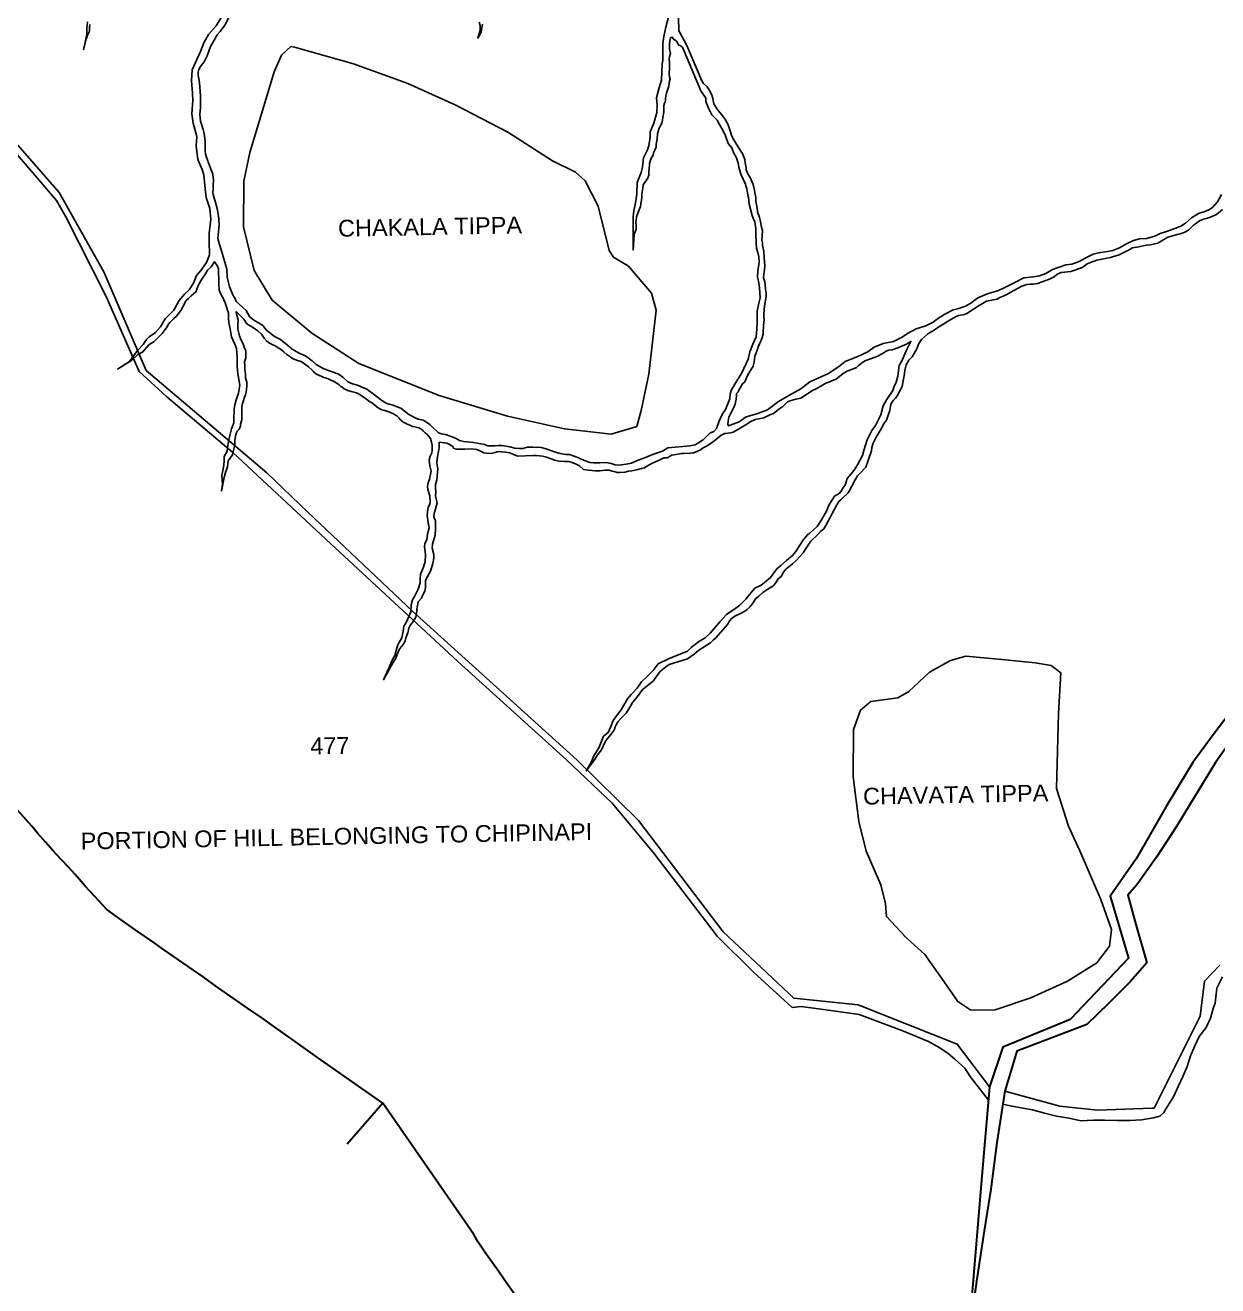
# Model space of a CAD drawing. Header units: inches. Extents: x 304037 to 460575, y 1453943 to 1639883.
# Drawn here: x 332919 to 335053, y 1593604 to 1595859 of the extents above; entities that cross this region are included whole.
import ezdxf

# ---------------------------------------------------------------- set-up
doc = ezdxf.new("R2010")
doc.units = ezdxf.units.IN
doc.header["$MEASUREMENT"] = 0
doc.linetypes.add('BORDER', pattern=[1.75, 0.5, -0.25, 0.5, -0.25, 0, -0.25])
for name, color, linetype in [('HILL', 8, 'Continuous'), ('NALA', 4, 'Continuous'), ('SURVEY_BND', 7, 'Continuous'), ('SURVEY_NO', 7, 'Continuous')]:
    doc.layers.add(name, color=color, linetype=linetype)
doc.layers.add('VILL_BOUNDARY', color=6, linetype='BORDER', lineweight=30)
doc.styles.get("Standard").update_dxf_attribs({"font": 'arial.ttf'})

# ---------------------------------------------------------------- blocks, each defined once
blk = doc.blocks.new('PALLAKONDA')
at = {"layer": 'HILL', "ltscale": 0.0003}
blk.add_lwpolyline([(-251.11, -178.89), (-249.49, -179.22), (-247.23, -179.62), (-245.86, -179.84), (-243.75, -180.39), (-241.63, -180.94), (-239.45, -181.27), (-237.35, -181.74), (-235.17, -181.62), (-233.18, -181.57), (-230.98, -181.63), (-228.78, -181.63), (-226.7, -181.51), (-224.58, -181.16), (-223.5, -180.83), (-222.76, -180.18), (-222.2, -179.19), (-221.67, -178.35), (-221.09, -177.42), (-220.26, -175.62), (-219.48, -173.87), (-218.74, -172.11), (-218.12, -170.2), (-217.4, -168.47), (-216.64, -166.83), (-215.43, -165.23), (-214.67, -163.56), (-214.19, -161.85), (-213.84, -160.91), (-213.57, -158.28), (-212.58, -156.32)], dxfattribs=at)
at = {"layer": 'SURVEY_BND'}
blk.add_lwpolyline([(-250.78, -176.61), (-241.05, -179.19), (-234.42, -179.84), (-224.83, -179.45), (-224.5, -179.45), (-216.46, -163.2), (-215.74, -157.04), (-213.07, -154.24)], dxfattribs=at)
at = {"layer": 'VILL_BOUNDARY', "linetype": 'ByBlock'}
blk.add_lwpolyline([(-203.35, -103.44), (-214, -118.63), (-220.79, -129.88), (-224.27, -135.31), (-227.72, -140.18), (-229.29, -142.03), (-227.86, -147.19), (-225.9, -153.91), (-228.81, -157.27), (-232.62, -161.06), (-236.38, -164.78), (-248.7, -169.52), (-250.78, -176.61), (-252.1, -185.63), (-253.14, -193.81), (-254.26, -201.16), (-255.57, -210.04), (-256.28, -215.64)], dxfattribs=at)
blk = doc.blocks.new('CHEPINAPI')
at = {"layer": 'HILL', "linetype": 'ByBlock'}
for points in [[(-151.25, -181.75), (-140.64, -184.53), (-130.86, -187.8), (-122.22, -191.49), (-112.88, -196.16), (-104.77, -201.1), (-100.66, -203.04), (-98.86, -204.51), (-96.47, -209.01), (-94.36, -216.89), (-93.53, -218.05), (-90.86, -219.61), (-86.63, -224.3), (-85.74, -227.35), (-86.8, -238.75), (-88.03, -245.29), (-88.76, -248.13), (-93.28, -249.59), (-101.66, -248.86), (-111.89, -246.8), (-124.15, -243.36), (-138.58, -237.93), (-147.1, -232.73), (-154.29, -226.99), (-157.61, -221.75), (-159.67, -213.97), (-159.76, -205.86), (-158.81, -200.7), (-156.45, -192.38), (-154.77, -186.22), (-153.52, -183.25), (-151.9, -181.66), (-151.25, -181.75)], [(-23.53, -367.03), (-26.89, -362.87), (-27.89, -361.39), (-29.69, -359.82), (-30.91, -358.85), (-32.42, -357.86), (-34.44, -356.77), (-39.26, -354.94), (-46.89, -352.19), (-51.58, -351.68), (-57.3, -351.03), (-58.87, -351.19), (-65.99, -345.02), (-72.55, -338.76), (-84.12, -324.17), (-91.78, -315.41), (-100.07, -307.86), (-119.8, -290.76), (-142.88, -270.22), (-160.7, -254.29), (-172.69, -244.58), (-177.74, -240.16), (-183.89, -226.92), (-191.37, -212.85), (-193.11, -209.99), (-200.3, -201.95)], [(-39.23, -337.98), (-35.41, -341.24), (-32.29, -345.5), (-29.38, -349.55), (-26.98, -351), (-22.67, -350.87), (-16.35, -348.61), (-9.85, -345.52), (-4.73, -342.09), (-2.5, -339.08), (-2.21, -336.13), (-4.25, -330.83), (-8.16, -322.22), (-10.24, -317.86), (-12.57, -311.16), (-12.44, -297.8), (-12.18, -290.53), (-13.97, -289.26), (-16.84, -288.84), (-22.75, -288.39), (-29.19, -287.91), (-31.93, -288.74), (-35.64, -290.91), (-39.25, -294.39), (-41.18, -295.56), (-46, -296.36), (-47.82, -297.92), (-48.97, -301.37), (-48.87, -309.87), (-47.66, -317.77), (-46.25, -323.03), (-43.5, -329.02), (-42.61, -332.4), (-42.42, -334.64), (-39.02, -338.15)]]:
    blk.add_lwpolyline(points, dxfattribs=at)
at = {"layer": 'NALA'}
for points in [[(-188.24, -178.02), (-188.36, -179.19), (-188.32, -180.2), (-188.6, -181.7), (-188.85, -182.98), (-188.39, -181.12), (-188.2, -180.36), (-187.84, -179.64), (-187.84, -178.98), (-187.79, -178.49)], [(-164.22, -176.43), (-165.29, -178.26), (-166.59, -179.81), (-167.39, -181.33), (-167.96, -182.9), (-168.54, -184.22), (-169.39, -186.16), (-169.5, -188.13), (-169.27, -190.34), (-169.17, -191.66), (-169.27, -194.03), (-169, -195.71), (-168.34, -198.08), (-168.39, -199.74), (-168.04, -202.16), (-167.22, -203.95), (-166.94, -204.85), (-166.62, -207.38), (-166.44, -208.93), (-165.72, -210.83), (-165.53, -212.77), (-165.76, -215.28), (-165.73, -216.77), (-165.64, -219.14), (-166.12, -220.49), (-167.11, -221.96), (-167.87, -222.83), (-168.39, -224.21), (-169.13, -225.42), (-169.95, -226.21), (-170.84, -227.37), (-171.75, -229.12), (-172.54, -229.88), (-173.27, -230.69), (-174.12, -232.14), (-174.98, -233.19), (-176.06, -233.94), (-176.54, -234.44), (-177.12, -235.34), (-178.1, -236.43), (-179.52, -238.42), (-181.58, -239.84), (-179.09, -238.17), (-178.02, -237.18), (-177.23, -236.71), (-176.12, -235.42), (-175.19, -234.77), (-174.41, -233.99), (-173.78, -233.33), (-172.91, -232.14), (-172.73, -231.67), (-172.47, -231.32), (-172.11, -230.96), (-171.74, -230.61), (-171.29, -230.21), (-170.52, -229.13), (-169.92, -227.93), (-169.67, -227.43), (-169.22, -226.98), (-168.73, -226.48), (-167.89, -225.77), (-167.59, -224.8), (-167.29, -224.22), (-167.01, -223.67), (-166.69, -223.11), (-166.27, -222.5), (-165.89, -221.84), (-165.25, -221.25), (-164.69, -220.33), (-164.12, -221.1), (-163.94, -221.65), (-163.92, -222.41), (-163.86, -223.25), (-163.83, -224.31), (-163.77, -225.38), (-163.43, -226.11), (-163.12, -226.54), (-162.63, -227.61), (-162.01, -229.46), (-162, -230.24), (-161.91, -231.17), (-161.63, -232.24), (-161.39, -233.69), (-161.13, -234.22), (-160.79, -234.96), (-160.46, -235.74), (-160.38, -236.57), (-160.31, -237.26), (-160.25, -238.79), (-160.22, -239.69), (-160.04, -240.56), (-159.73, -242.26), (-159.92, -243.68), (-160.33, -244.9), (-160.57, -245.78), (-160.62, -246.49), (-160.61, -246.98), (-160.7, -248.16), (-160.68, -248.99), (-161.03, -250.06), (-161.39, -251.52), (-161.66, -253), (-161.73, -254.07), (-162.26, -255.06), (-162.25, -255.91), (-162.32, -256.94), (-162.61, -258.45), (-162.45, -260), (-162.62, -261.2), (-162.19, -258.78), (-161.96, -257.89), (-161.63, -256.89), (-161.55, -255.78), (-160.8, -254.73), (-160.6, -253.85), (-160.4, -252.94), (-160.4, -252.12), (-160.25, -251.02), (-160, -250.41), (-159.74, -250.14), (-159.48, -249.61), (-159.48, -249.22), (-159.24, -248.44), (-159.25, -247.95), (-159.25, -247.35), (-159.26, -246.99), (-159.29, -246.54), (-159.31, -246.06), (-159.19, -245.52), (-159.04, -245), (-158.84, -244.39), (-158.69, -243.93), (-158.58, -243.47), (-158.49, -242.99), (-158.47, -242.43), (-158.46, -241.69), (-158.59, -241.3), (-158.71, -240.95), (-158.76, -240.56), (-158.76, -240.18), (-158.84, -239.92), (-158.9, -239.44), (-158.93, -238.87), (-158.89, -238.61), (-158.96, -238.08), (-158.74, -237.36), (-158.79, -236.76), (-158.79, -236.3), (-158.8, -236.03), (-159, -235.64), (-159.15, -235.23), (-159.28, -234.91), (-159.76, -233.94), (-159.94, -233.47), (-160.28, -232.29), (-160.28, -231.7), (-160.28, -230.68), (-160.58, -229.55), (-160.63, -229.13), (-159.28, -230.44), (-158.73, -231.28), (-158.13, -231.63), (-157.48, -231.97), (-156.74, -232.51), (-156.06, -233.1), (-155.56, -233.75), (-155.09, -234.3), (-154.6, -234.67), (-153.98, -234.94), (-153.54, -235.09), (-153.18, -235.34), (-152.62, -235.68), (-151.99, -236.13), (-151.41, -236.68), (-150.97, -236.9), (-150.79, -237.1), (-150.31, -237.35), (-149.51, -237.65), (-148.85, -237.83), (-148.64, -237.95), (-148.35, -238.14), (-148.02, -238.37), (-147.55, -238.7), (-146.99, -239.17), (-146.71, -239.48), (-146.44, -239.77), (-145.97, -240.04), (-145.12, -240.39), (-144.79, -240.57), (-144.31, -240.67), (-143.98, -240.81), (-143.49, -241.02), (-142.85, -241.28), (-142.25, -241.68), (-142.02, -241.83), (-141.72, -242.09), (-141.47, -242.24), (-141.09, -242.53), (-140.45, -242.8), (-139.86, -242.95), (-139.34, -243.05), (-138.87, -243.2), (-138.54, -243.35), (-138.26, -243.5), (-137.99, -243.68), (-137.47, -244.01), (-137.06, -244.27), (-136.54, -244.66), (-136.31, -244.83), (-135.9, -245.06), (-135.57, -245.32), (-135.2, -245.61), (-134.77, -245.88), (-134.54, -245.99), (-134.33, -246.12), (-134.05, -246.21), (-133.78, -246.26), (-133.07, -246.45), (-132.75, -246.55), (-132.21, -246.82), (-131.87, -247.01), (-131.59, -247.17), (-131.26, -247.52), (-130.91, -247.87), (-130.48, -248.22), (-130.03, -248.44), (-129.7, -248.6), (-129.37, -248.72), (-129.1, -248.83), (-128.74, -248.97), (-128.34, -249.06), (-127.65, -249.21), (-127.27, -249.36), (-126.83, -249.72), (-126.48, -250.08), (-126.05, -250.43), (-125.52, -251.08), (-125.31, -251.7), (-125.17, -252.31), (-125.17, -253.11), (-125.25, -253.63), (-125.48, -254.2), (-125.67, -254.85), (-125.52, -255.92), (-125.29, -256.88), (-125.55, -258.34), (-125.76, -258.95), (-125.88, -259.62), (-125.8, -260.14), (-125.4, -261.28), (-125.34, -262.3), (-125.4, -262.74), (-125.65, -263.37), (-125.76, -264.18), (-125.8, -264.81), (-125.63, -266.13), (-125.44, -266.99), (-125.71, -268.06), (-125.78, -269.11), (-126.13, -269.89), (-126.17, -270.43), (-126.07, -271.28), (-125.99, -271.84), (-126.03, -273), (-126.3, -274.02), (-126.78, -275.29), (-126.85, -276.15), (-126.85, -276.82), (-127.18, -277.98), (-127.77, -279.28), (-128.11, -279.93), (-128.34, -280.81), (-128.38, -282.07), (-128.88, -283.34), (-129.24, -284.07), (-129.56, -284.66), (-129.7, -285.52), (-129.91, -286.72), (-130.58, -288), (-130.88, -288.99), (-131.07, -289.87), (-131.28, -290.31), (-131.53, -290.77), (-132.18, -292.3), (-133.02, -294.28), (-131.74, -291.85), (-131.32, -291.16), (-130.86, -290.38), (-130.63, -289.69), (-130.31, -288.82), (-129.99, -288.36), (-129.57, -287.82), (-129.26, -287.25), (-129.18, -286.69), (-128.82, -285.8), (-128.65, -284.98), (-128.42, -284.37), (-128.06, -283.93), (-127.77, -283.45), (-127.47, -283.01), (-127.31, -281.98), (-127.31, -281.52), (-127.22, -280.89), (-127.08, -280.24), (-126.53, -279.56), (-126.38, -279.08), (-125.94, -278.3), (-125.88, -277.65), (-125.86, -277.17), (-125.86, -276.48), (-125.79, -276.12), (-125.02, -274.71), (-124.62, -273.32), (-124.49, -272.42), (-124.47, -271.72), (-124.79, -270.59), (-124.76, -269.92), (-124.3, -268.26), (-124.3, -267.18), (-124.3, -266.59), (-124.3, -266.01), (-124.34, -265.65), (-124.51, -265.36), (-124.6, -264.98), (-124.6, -264.43), (-124.43, -263.8), (-124.11, -262.53), (-124.41, -261.32), (-124.36, -260.57), (-124.43, -259.77), (-124.43, -259.22), (-124.24, -258.43), (-124.11, -256.46), (-124.32, -255.37), (-124.26, -254.72), (-124.13, -253.89), (-124.05, -253.36), (-123.96, -252.63), (-123.94, -251.7), (-122.6, -251.83), (-121.97, -252.12), (-121.51, -252.4), (-121.3, -252.73), (-120.82, -252.84), (-119.35, -252.82), (-118.19, -252.77), (-117.25, -252.88), (-116.79, -253), (-115.97, -253.4), (-115.51, -253.47), (-114.65, -253.49), (-113.93, -253.34), (-113.41, -253.13), (-112.06, -253.19), (-111.33, -253.32), (-110.62, -253.61), (-109.84, -253.91), (-107.14, -253.72), (-106.53, -253.68), (-105.44, -253.81), (-104.73, -253.95), (-103.74, -254.27), (-103.34, -254.48), (-102.46, -254.64), (-101.52, -254.64), (-100.8, -254.64), (-100.36, -254.77), (-99.54, -255.06), (-98.83, -255.4), (-98.1, -256.03), (-97.21, -256.14), (-96.03, -256.24), (-95.19, -256.22), (-94.73, -256.14), (-94.21, -256.07), (-93.45, -256.07), (-93.05, -256.2), (-92.61, -256.28), (-92.11, -256.41), (-91.56, -256.41), (-90.74, -256.37), (-90.07, -256.14), (-89.49, -256.07), (-88.66, -255.86), (-87.79, -255.63), (-87.25, -255.49), (-86.81, -255.17), (-86.18, -254.82), (-85.57, -254.54), (-84.79, -254.12), (-83.83, -253.62), (-83.22, -253.62), (-82.41, -253.15), (-81.68, -253.02), (-80.77, -252.83), (-80.25, -252.81), (-79.1, -252.71), (-78.53, -252.65), (-78.05, -252.46), (-77.33, -252.08), (-76.85, -251.72), (-76.26, -251.41), (-75.23, -250.74), (-74.37, -250), (-73.65, -249.41), (-73.04, -249.1), (-72.01, -248.93), (-71.55, -248.83), (-70.63, -248.28), (-70.04, -247.9), (-69.43, -247.5), (-68.44, -246.83), (-67.69, -246.46), (-67, -246.33), (-66.14, -246.16), (-65.78, -245.95), (-64.95, -245.54), (-64.46, -245.4), (-63.81, -244.85), (-63.32, -244.41), (-62.79, -244.03), (-62.41, -243.67), (-61.99, -243.21), (-61.33, -242.94), (-60.51, -242.67), (-59.62, -242.52), (-57.52, -241.08), (-56.92, -240.75), (-56.05, -240.26), (-55.17, -239.75), (-54.48, -239.46), (-53.99, -239.23), (-53.39, -238.97), (-52.13, -237.96), (-52.13, -237.96), (-51.56, -237.55), (-51.13, -237.38), (-50.65, -237.21), (-50.22, -237.03), (-49.8, -236.81), (-49.42, -236.47), (-48.97, -236.1), (-48.66, -235.85), (-48.13, -235.53), (-46.51, -234.9), (-45.89, -234.68), (-45.31, -234.31), (-44.91, -234.03), (-44.55, -233.78), (-44.12, -233.6), (-43.47, -233.51), (-42.46, -233.15), (-41.81, -232.87), (-41.04, -232.54), (-40.59, -232.24), (-40.16, -231.95), (-41, -233.65), (-41.51, -234.93), (-41.77, -235.59), (-42.18, -236.29), (-42.39, -238.2), (-42.66, -239.28), (-42.99, -240.08), (-43.22, -240.78), (-44.31, -242.49), (-44.9, -243.57), (-45.29, -245.19), (-45.75, -246.15), (-46.18, -247.12), (-46.8, -248), (-47.35, -249.08), (-47.59, -249.68), (-48.14, -251.57), (-48.37, -252.51), (-49.24, -254.18), (-49.7, -254.95), (-50.31, -255.74), (-51.06, -256.66), (-51.38, -257.86), (-51.66, -258.23), (-52.07, -258.95), (-52.42, -259.34), (-53.22, -259.84), (-53.8, -260.81), (-54.17, -261.34), (-54.6, -262.57), (-55.44, -264.14), (-56.23, -265.31), (-57.52, -266.52), (-57.86, -266.76), (-58.21, -267.18), (-58.62, -267.68), (-59.26, -268.74), (-59.61, -269.37), (-59.93, -269.84), (-60.53, -270.58), (-61.57, -271.52), (-62.54, -272.41), (-63.25, -273.01), (-64.32, -274.58), (-65.42, -275.51), (-66.01, -276.01), (-67.08, -276.57), (-68.26, -278.02), (-68.66, -278.57), (-69.7, -279.62), (-70.39, -280.19), (-72.03, -281.36), (-73.18, -282.65), (-74.93, -284.77), (-75.77, -285.6), (-76.95, -286.31), (-78.22, -287.4), (-78.88, -288.05), (-82.22, -289.47), (-84.04, -290.41), (-84.95, -291.61), (-85.96, -292.72), (-87, -293.7), (-87.72, -294.84), (-88.75, -295.96), (-89.38, -296.78), (-90.47, -298.73), (-91.12, -299.61), (-91.91, -300.68), (-92.26, -301.79), (-92.74, -302.82), (-93.55, -303.51), (-94.3, -305.48), (-95.23, -307.19), (-95.57, -308.13), (-96.51, -309.78), (-95.08, -307.76), (-94.51, -306.82), (-93.87, -305.94), (-93.55, -305.29), (-93.33, -304.73), (-93.04, -304.19), (-92.43, -303.41), (-91.69, -302.39), (-91.53, -301.8), (-91.29, -301.34), (-90.99, -300.84), (-90.53, -300.3), (-89.62, -299.32), (-88.83, -298.09), (-88.52, -297.4), (-88.12, -296.93), (-87.61, -296.3), (-86.68, -295), (-86.38, -294.73), (-85.63, -294.15), (-84.92, -293.53), (-84.37, -292.75), (-84.01, -292.23), (-83.72, -291.83), (-83.3, -291.4), (-82.71, -290.93), (-82.11, -290.47), (-78.86, -289.43), (-78.29, -289.01), (-77.67, -288.55), (-76.86, -287.84), (-74.83, -286.47), (-74.35, -286.01), (-73.86, -285.57), (-71.8, -283.09), (-71.57, -282.61), (-71.19, -282.14), (-70.58, -281.62), (-69.54, -281.13), (-68.81, -280.72), (-68.41, -280.36), (-67.92, -279.89), (-67.54, -279.41), (-66.88, -278.38), (-66.36, -277.94), (-65.64, -277.28), (-64.79, -276.69), (-64.28, -276.4), (-63.81, -276.08), (-63.31, -275.38), (-62.99, -274.8), (-62.47, -274.37), (-62.02, -273.61), (-61.58, -273), (-61.1, -272.61), (-60.82, -272.37), (-60.5, -272.09), (-59.94, -271.58), (-59.1, -270.64), (-58.64, -270.06), (-58.12, -269.21), (-57.3, -267.96), (-56.07, -266.76), (-55.58, -266.22), (-55, -265.73), (-54.66, -265.11), (-54.19, -264.2), (-53.93, -263.64), (-53.57, -262.96), (-52.8, -261.38), (-52.64, -261.11), (-52.42, -260.8), (-52.06, -260.47), (-51.71, -260.11), (-50.83, -259.2), (-50.58, -258.77), (-50.16, -258), (-49.6, -256.84), (-49.19, -256.15), (-48.8, -255.72), (-47.77, -254.54), (-47.34, -253.34), (-46.82, -251.63), (-46.73, -251.04), (-46.52, -250.25), (-45.96, -249.05), (-45.32, -247.97), (-44.98, -247.39), (-44.74, -246.84), (-44.25, -246.09), (-43.93, -245.19), (-43.67, -244.39), (-43.58, -243.67), (-43.49, -243.13), (-43.07, -242.5), (-42.73, -242.14), (-42.41, -241.74), (-41.59, -240.06), (-41.4, -239.01), (-41.33, -238.4), (-41.18, -237.69), (-41.18, -237.09), (-40.92, -236.16), (-40.72, -235.76), (-40.46, -235.34), (-39.91, -234.72), (-39.15, -233.39), (-38.73, -232.32), (-38.32, -231.58), (-37.25, -230.63), (-36.92, -230.34), (-36.48, -230.1), (-36.09, -229.87), (-35.59, -229.49), (-34.38, -228.7), (-33.71, -228.28), (-32.32, -227.41), (-31.78, -227.18), (-30.69, -226.95), (-30.32, -226.79), (-28.14, -225.3), (-26.84, -224.5), (-25.59, -224.24), (-24.97, -224.08), (-24.47, -223.81), (-23.91, -223.52), (-23.26, -223.24), (-22.68, -222.87), (-20.6, -221.68), (-19.73, -221.37), (-19.14, -221.3), (-18.52, -221.29), (-17.83, -221.19), (-16.81, -220.77), (-15.56, -220.3), (-14.87, -219.91), (-14.37, -219.5), (-14.06, -219.31), (-13.61, -219.13), (-11.93, -218.9), (-10.02, -218.22), (-9.52, -217.87), (-9.05, -217.47), (-8.45, -217.19), (-7.34, -216.77), (-6.71, -216.65), (-6.11, -216.52), (-5.55, -216.4), (-4.91, -216.26), (-4.52, -216.12), (-3.36, -215.73), (-1.49, -214.78), (-1.07, -214.43), (-0.21, -214.33), (0.4, -214.17), (0.91, -214.05), (1.49, -213.91), (2.2, -213.84), (3.49, -213.52), (4.86, -212.67), (5.27, -212.39), (6.36, -212.09), (6.9, -211.92), (7.45, -211.76), (8.18, -211.52), (8.95, -211.09), (9.82, -210.18), (10.32, -209.81), (10.73, -209.47), (11.39, -209.15), (12.64, -208.76), (13.87, -208.17), (14.9, -207.28)], [(14.69, -204.63), (14.02, -205.92), (13.18, -206.91), (12.62, -207.33), (11.93, -207.66), (10.63, -208.08), (9.42, -208.85), (8.38, -209.86), (7.53, -210.41), (6.5, -210.87), (4.99, -211.4), (3.91, -211.81), (2.97, -212.28), (1.49, -212.74), (0.2, -212.79), (-0.85, -213.11), (-2.1, -213.73), (-3.31, -214.5), (-4.5, -214.97), (-5.44, -215.2), (-7.02, -215.47), (-8.01, -215.75), (-9.42, -216.47), (-10.48, -217.1), (-11.78, -217.57), (-12.83, -217.71), (-14.18, -218.24), (-15.19, -218.62), (-16.36, -219.34), (-17.5, -219.8), (-18.57, -219.96), (-20.27, -220.2), (-22.11, -221.17), (-23.61, -222), (-24.85, -222.64), (-26.55, -223.12), (-28.41, -223.94), (-29.6, -224.92), (-30.56, -225.48), (-31.74, -225.94), (-32.75, -226.16), (-34.2, -226.95), (-35.49, -227.85), (-36.3, -228.47), (-37.6, -229.11), (-39.3, -229.68), (-40.79, -230.54), (-41.73, -231.21), (-43.27, -232.04), (-45.14, -232.43), (-46.68, -233.14), (-47.83, -233.97), (-49.57, -234.85), (-51.82, -235.78), (-52.97, -236.74), (-54.87, -238.06), (-56.45, -238.79), (-58.06, -239.52), (-59.61, -240.83), (-61.63, -241.98), (-63.58, -243.19), (-65.51, -244.68), (-67.4, -245.45), (-69.3, -246.01), (-70.5, -246.95), (-72.43, -247.71), (-72.51, -247.41), (-72.49, -246.85), (-72.35, -246.13), (-72.05, -245.45), (-71.62, -244.65), (-71.32, -243.82), (-71.11, -242.91), (-71.08, -242.3), (-71.09, -241.89), (-70.83, -241.59), (-70.59, -241.08), (-70.33, -240.72), (-70.03, -240.17), (-69.64, -239.79), (-69.15, -238.53), (-68.23, -236.95), (-68.11, -236.46), (-67.98, -235.79), (-67.95, -235.18), (-67.61, -234.25), (-67.37, -233.35), (-67.13, -232.82), (-66.95, -232.49), (-66.79, -232.01), (-66.57, -231.23), (-66.55, -230.91), (-66.54, -229.69), (-66.46, -228.57), (-66.48, -228.05), (-66.49, -227.56), (-66.49, -226.94), (-66.41, -226.18), (-66.18, -224.46), (-66.17, -223.78), (-66.3, -223.28), (-66.41, -222.38), (-66.47, -221.89), (-66.71, -221.14), (-66.66, -220.45), (-66.53, -219.71), (-66.49, -218.98), (-66.65, -217.58), (-66.76, -216.45), (-66.9, -215.92), (-67.01, -215.39), (-67.01, -214.93), (-67.12, -214.44), (-67.07, -212.75), (-67.25, -212.11), (-67.5, -210.92), (-67.62, -210.39), (-68.05, -209.44), (-68.07, -208.76), (-68.25, -208.1), (-68.38, -207.57), (-68.38, -206.85), (-68.73, -205.3), (-68.88, -204.53), (-69.06, -204.15), (-69.25, -203.75), (-69.47, -203.31), (-69.8, -202.81), (-70.21, -201.98), (-70.21, -201.63), (-70.39, -200.74), (-70.5, -200.14), (-70.74, -199.53), (-70.91, -199.08), (-71.21, -198.64), (-71.98, -197.52), (-72.68, -196.38), (-72.97, -195.85), (-73.27, -194.88), (-73.58, -194.01), (-73.92, -193.34), (-74.22, -192.96), (-74.54, -192.49), (-75.6, -191.24), (-76.24, -190.29), (-76.39, -189.35), (-76.62, -188.78), (-76.9, -188.1), (-77.21, -187.64), (-77.49, -187.28), (-78.13, -186.74), (-78.42, -186.27), (-81.24, -179.98), (-81.8, -178.99), (-82.75, -177.44), (-82.97, -172.82)], [(-118.4, -176.61), (-118.2, -177.22), (-118.17, -178.03), (-118.53, -179.47), (-118, -178.41), (-117.79, -176.99)], [(-84.61, -175), (-85.08, -176.82), (-85.41, -178.51), (-85.54, -179.76), (-85.48, -181.27), (-85.5, -182.74), (-85.55, -183.47), (-85.6, -184.79), (-85.61, -186.3), (-86.08, -187.85), (-86.46, -189.46), (-86.29, -190.74), (-86.35, -192.07), (-86.86, -193.98), (-87.45, -195.55), (-87.45, -196.42), (-87.66, -198.04), (-87.89, -198.77), (-88.53, -200.22), (-88.72, -201.86), (-88.94, -202.82), (-89.6, -204.62), (-89.64, -206.69), (-89.83, -208.28), (-90.06, -209.67), (-90.17, -210.78), (-90.15, -212.09), (-90.12, -214.15), (-90.03, -216.7), (-89.91, -213.89), (-89.63, -212.93), (-89.64, -212.24), (-89.66, -211.73), (-89.66, -211.35), (-89.59, -210.78), (-89.25, -209.79), (-88.89, -208.92), (-88.71, -207.3), (-88.71, -206.72), (-88.55, -205.62), (-88.52, -205.03), (-88.02, -204.21), (-87.7, -203.8), (-87.54, -203.3), (-87.55, -202.88), (-87.49, -201.94), (-87.49, -201.49), (-87.46, -201.17), (-87.36, -200.76), (-87.2, -200.22), (-86.92, -199.81), (-86.75, -199.14), (-86.47, -198.58), (-86.36, -198.17), (-86.32, -197.74), (-86.2, -196.85), (-86.17, -195.9), (-86.04, -195.48), (-85.9, -194.87), (-85.68, -194.5), (-85.42, -193.97), (-85.29, -193.42), (-85.24, -192.92), (-85.12, -191.98), (-85.11, -191.35), (-85.1, -190.8), (-85, -190.37), (-84.91, -190.23), (-84.8, -189.09), (-84.72, -188.61), (-84.51, -188.04), (-84.34, -187.53), (-84.23, -186.9), (-84.23, -186.69), (-84.09, -186.01), (-84.24, -185.65), (-84.27, -185.23), (-84.27, -184.87), (-84.27, -184.37), (-84.27, -183.85), (-84.28, -183.17), (-84.32, -182.54), (-84.29, -182.03), (-84.14, -181.48), (-84.34, -180.71), (-84.34, -180.26), (-84.35, -179.85), (-84.32, -179.19), (-84.21, -178.7), (-83.89, -178.56), (-83.69, -178.85), (-83.08, -179.29), (-82.7, -179.96), (-82.38, -180.11), (-82.04, -180.3), (-78.6, -188.03), (-77.67, -189.34), (-77.63, -189.93), (-77.15, -191.12), (-76.5, -192.3), (-75.56, -193.19), (-75.14, -193.98), (-74.49, -194.96), (-73.99, -196), (-73.53, -197.31), (-72.84, -198.1), (-72.51, -198.95), (-71.94, -199.89), (-71.63, -200.81), (-71.51, -201.54), (-71.13, -202.76), (-70.27, -204.52), (-70.17, -204.84), (-70, -205.37), (-69.86, -206.06), (-69.79, -206.45), (-69.7, -206.83), (-69.55, -208.1), (-69.28, -208.95), (-68.96, -210.07), (-68.75, -210.57), (-68.48, -211.22), (-68.24, -212.39), (-68.22, -213.19), (-68.17, -215.01), (-68.07, -215.89), (-67.81, -216.66), (-67.64, -217.45), (-67.55, -218.38), (-67.75, -219.94), (-67.79, -221.08), (-67.59, -221.76), (-67.41, -222.97), (-67.25, -224.76), (-67.45, -225.73), (-67.69, -227.14), (-67.72, -227.94), (-67.68, -229.06), (-67.69, -230.34), (-67.82, -231.71), (-68.36, -233.06), (-68.89, -234.41), (-69.16, -235.75), (-70.22, -238.21), (-71.41, -240.24), (-72.05, -241.41), (-72.22, -242.03), (-72.26, -242.88), (-73.01, -244.78), (-73.56, -245.72), (-74.17, -247.04), (-74.52, -248.21), (-75.01, -248.75), (-75.7, -249.08), (-76.85, -250.31), (-78.25, -251.2), (-79.16, -251.4), (-83.15, -251.87), (-84.09, -252.48), (-85.65, -253.02), (-87.06, -253.68), (-87.72, -253.88), (-88.19, -254.11), (-88.68, -254.3), (-89.55, -254.71), (-90.53, -254.89), (-91.75, -255.1), (-92.48, -255.07), (-93.17, -254.87), (-93.76, -254.74), (-94.33, -254.71), (-95.19, -254.8), (-96.32, -254.79), (-97.01, -254.74), (-97.46, -254.58), (-98.14, -254.38), (-98.69, -254.13), (-99.16, -253.91), (-99.99, -253.62), (-100.66, -253.39), (-101.33, -253.39), (-102.3, -253.23), (-103.01, -253.09), (-103.73, -252.87), (-104.34, -252.67), (-104.87, -252.48), (-105.76, -252.23), (-107.21, -252.22), (-108.15, -252.27), (-109, -252.48), (-109.7, -252.5), (-110.44, -252.48), (-111.36, -252.25), (-112.78, -252.07), (-113.31, -252.07), (-114.02, -252.11), (-115.26, -252.14), (-115.88, -251.91), (-117.84, -251.59), (-118.95, -251.54), (-119.61, -251.47), (-120.36, -251.28), (-120.64, -251.11), (-121.07, -250.88), (-121.83, -250.62), (-122.85, -250.29), (-123.57, -250.2), (-124.1, -250), (-124.49, -249.65), (-125.01, -249.21), (-125.71, -248.58), (-126.48, -248.02), (-126.91, -247.83), (-127.72, -247.63), (-128.1, -247.53), (-129.47, -246.87), (-130.91, -245.73), (-131.75, -245.49), (-132.31, -245.27), (-132.78, -245.14), (-133.45, -244.99), (-133.95, -244.68), (-134.58, -244.29), (-135.64, -243.48), (-137.06, -242.47), (-137.8, -242.24), (-138.74, -241.82), (-139.62, -241.62), (-140.46, -241.23), (-141.36, -240.42), (-142.04, -240.01), (-142.3, -239.85), (-144.78, -239.01), (-146.16, -238.26), (-146.94, -237.65), (-148.09, -236.8), (-149.26, -236.3), (-150.54, -235.61), (-151.39, -234.92), (-152.65, -233.93), (-153.75, -233.42), (-154.55, -232.83), (-155.22, -232.26), (-155.86, -231.55), (-156.65, -231.06), (-157.19, -230.76), (-157.78, -230.36), (-158.25, -229.96), (-158.89, -228.92), (-159.46, -228.41), (-160.69, -227.33), (-160.95, -226.77), (-161.26, -226.26), (-161.95, -224.75), (-162.18, -223.76), (-162.37, -223.01), (-162.48, -221.59), (-163.41, -218.54), (-163.96, -217.07), (-164.2, -216.2), (-164.04, -214.39), (-163.98, -213.62), (-164.06, -212.81), (-164.14, -212.18), (-164.43, -210.8), (-164.75, -209.76), (-165.04, -208.74), (-165.19, -208.32), (-165.23, -207.97), (-165.21, -207.44), (-165.21, -206.75), (-165.2, -205.76), (-165.34, -204.79), (-165.44, -204.38), (-165.62, -203.94), (-165.78, -203.64), (-166.3, -202.25), (-166.71, -201.19), (-166.78, -200.61), (-166.8, -200.09), (-166.81, -199.71), (-166.81, -199.16), (-166.9, -198.24), (-167.09, -197.25), (-167.24, -196.81), (-167.32, -196.41), (-167.48, -196.04), (-167.72, -195.3), (-167.84, -194.15), (-167.77, -192.86), (-167.77, -192.38), (-167.77, -191.83), (-167.8, -191.05), (-167.92, -189.9), (-168.05, -188.54), (-168.12, -187.98), (-168.26, -187.49), (-168.31, -187.05), (-168.32, -186.6), (-168.23, -186.11), (-167.91, -185.54), (-167.29, -184.69), (-166.79, -183.61), (-166.23, -181.94), (-165.57, -180.81), (-165.06, -179.85), (-164.55, -179.22), (-163.76, -178.1), (-162.72, -176.01)]]:
    blk.add_lwpolyline(points, dxfattribs=at)
at = {"layer": 'SURVEY_BND', "linetype": 'ByBlock'}
blk.add_lwpolyline([(-299.14, -217.12), (-294.06, -224.03), (-272.4, -239.58), (-266.33, -244.41), (-255.86, -232.14), (-237.76, -202.91), (-234.51, -197.95), (-226.74, -193.84), (-209.32, -190.28), (-192.65, -208.55), (-184.38, -222.55), (-176.47, -239.98), (-154.56, -257.79), (-147.14, -264.65), (-128.01, -282), (-98.19, -307.82), (-86.99, -318.42), (-71.47, -338), (-58.6, -349.57), (-47.15, -350.47), (-29.29, -357.16), (-23.37, -364.64)], dxfattribs=at)
at = {"layer": 'VILL_BOUNDARY', "linetype": 'ByBlock'}
for points in [[(-106.95, -403.95), (-108.7, -401.58), (-110.61, -398.9), (-112.66, -396.17), (-114.01, -394.21), (-114.86, -392.88), (-131.54, -369.78), (-143.35, -361.88), (-148.03, -358.73), (-150.66, -356.91), (-153.46, -355.04), (-156.03, -353.38), (-158.62, -351.61), (-161.58, -349.65), (-164.08, -347.93), (-167.74, -345.53), (-171.25, -343.19), (-173.15, -341.9), (-176, -340.04), (-179.31, -337.78), (-181.51, -336.28), (-183.7, -333.99), (-185.47, -332.19), (-187.29, -330.17), (-188.5, -328.87), (-189.86, -327.5), (-191.43, -325.88), (-192.65, -324.53), (-194.16, -322.9), (-195.22, -321.71), (-197.75, -318.93)], [(20.76, -293.4), (15.2, -301), (11.68, -306.01), (7.11, -313.99), (1.93, -323.44), (-2.56, -330.17), (0.9, -341.18), (-9.28, -352.35), (-21.14, -357.49), (-23.37, -364.64), (-24.57, -382.66), (-26.41, -412.02), (-27.38, -424.39), (-31.08, -453.08)], [(-131.54, -369.78), (-137.77, -377.22)]]:
    blk.add_lwpolyline(points, dxfattribs=at)
at = {"layer": 'SURVEY_NO', "linetype": 'ByBlock'}
for s, p in [('CHAKALA TIPPA', (-142.73, -215.42)), ('477', (-145.76, -307.86)), ('CHAVATA TIPPA', (-46.97, -314.78)), ('PORTION OF HILL BELONGING TO CHIPINAPI', (-186.36, -325.68))]:
    blk.add_text(s, height=3, rotation=2.2757, dxfattribs=at).set_placement(p)

msp = doc.modelspace()

# ---------------------------------------------------------------- block references
at = {"layer": 'SURVEY_BND', "linetype": 'ByBlock', "xscale": 10.02859871034559, "yscale": 10.02859871041437, "zscale": 10.02859871035882, "rotation": 358.8092314755046}
msp.add_blockref('CHEPINAPI', (334955.4, 1597611.1), dxfattribs=at)
at = {"layer": 'SURVEY_NO', "linetype": 'ByBlock', "xscale": 10.17652388560238, "yscale": 10.17652388574788, "zscale": 10.1765238856269, "rotation": 359.7167516509514}
msp.add_blockref('PALLAKONDA', (337233, 1595736.6), dxfattribs=at)

doc.saveas('drawing.dxf')
